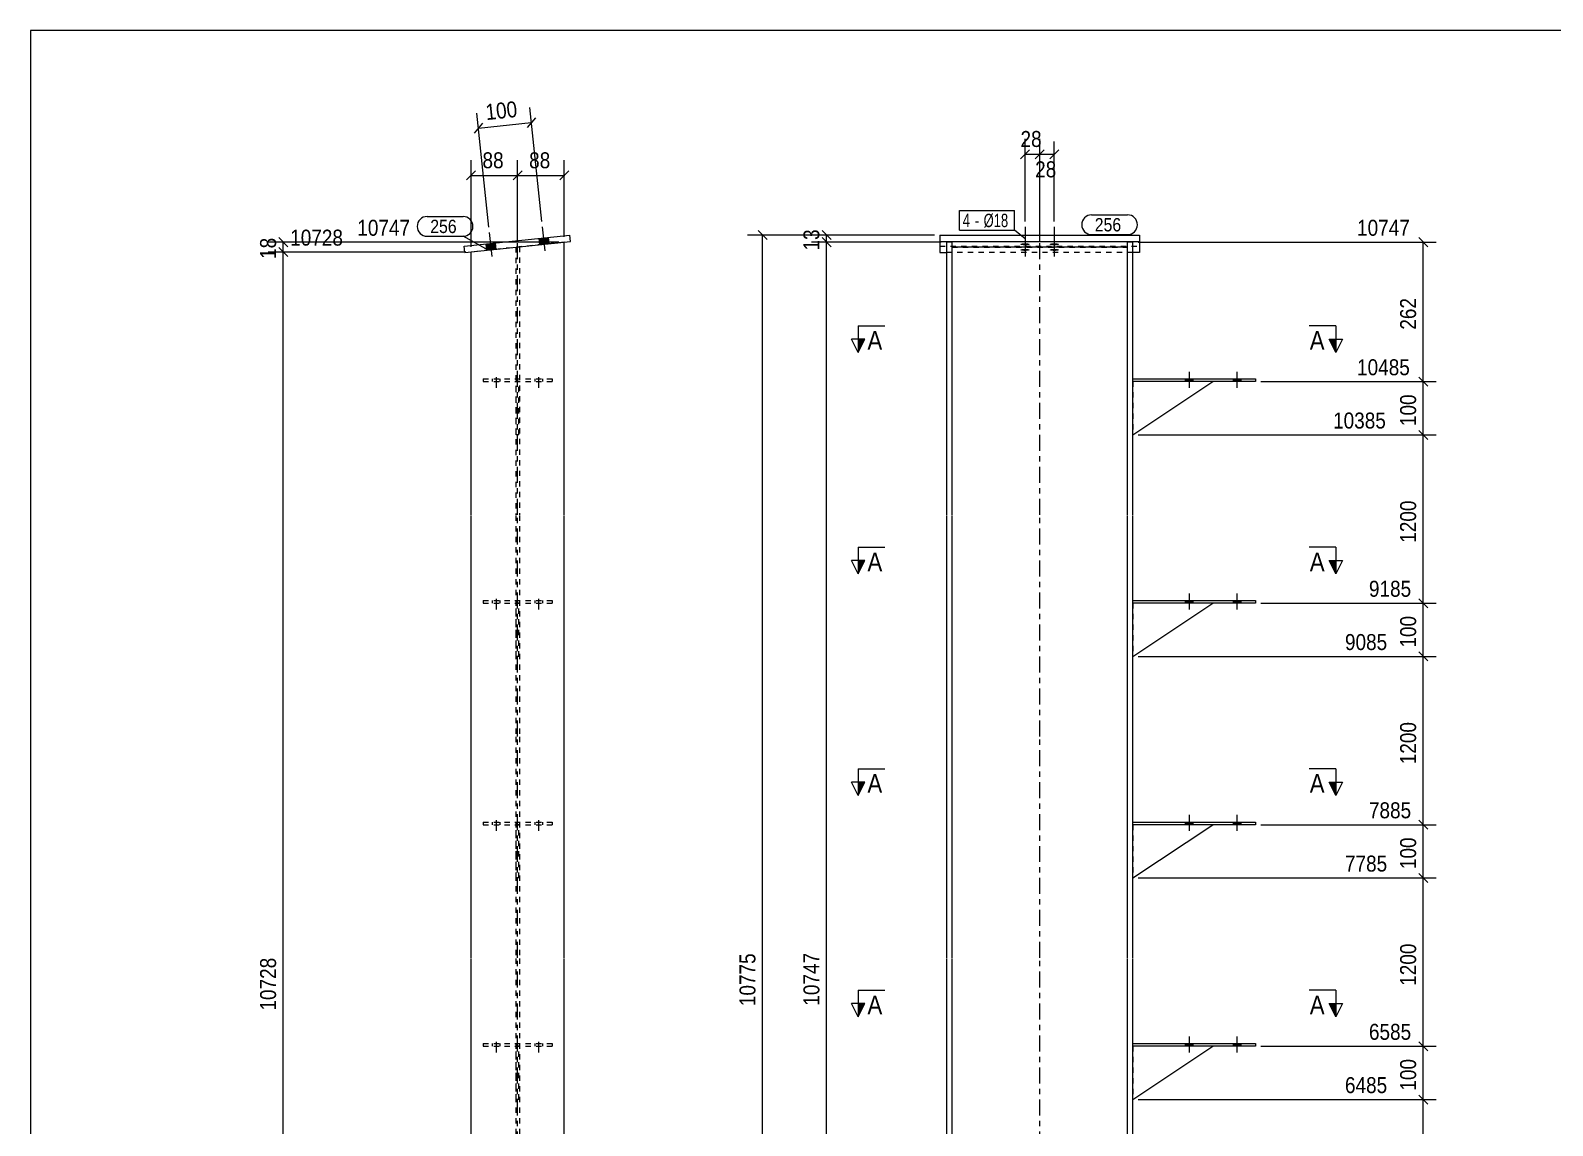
# Model space of a CAD drawing. Header units: millimetres. Extents: x 2 to 579, y 1 to 405.
# Drawn here: x 5 to 290.7, y 199.4 to 405 of the extents above; entities that cross this region are included whole.
import ezdxf

# ---------------------------------------------------------------- set-up
doc = ezdxf.new("R2010")
doc.units = ezdxf.units.MM
for name, pattern in [('XKITLINE00', [0]), ('XKITLINE01', [4, 1, -1, 1, -1]), ('XKITLINE02', [4, 2, -2]), ('XKITLINE03', [6, 3, -1, 1, -1])]:
    doc.linetypes.add(name, pattern=pattern)
for name, color, linetype, lineweight in [('Bolt', 3, 'Continuous', 0), ('BoltMark', 7, 'Continuous', 0), ('Dimensions', 7, 'Continuous', 0), ('DrawingSheet', 5, 'Continuous', 0), ('Part', 2, 'Continuous', 0), ('PartMark', 7, 'Continuous', 0), ('Section', 6, 'Continuous', 0)]:
    doc.layers.add(name, color=color, linetype=linetype, lineweight=lineweight)
doc.styles.add('ARIAL', font='ARIAL.TTF')
doc.styles.add('ARIAL_NARROW', font='ARIALN.TTF')

# ---------------------------------------------------------------- blocks, each defined once
blk = doc.blocks.new('*A2')
at = {"layer": 'Bolt'}
for points in [[(191.72, 365.04), (191.77, 365.04), (191.81, 365.04), (191.85, 365.04), (191.9, 365.04), (191.94, 365.03), (191.98, 365.03), (192.02, 365.03), (192.06, 365.02), (192.1, 365.02), (192.14, 365.02), (192.18, 365.01), (192.21, 365.01), (192.25, 365), (192.28, 364.99), (192.31, 364.99), (192.34, 364.98), (192.37, 364.98), (192.4, 364.97), (192.43, 364.96), (192.45, 364.95), (192.47, 364.95), (192.49, 364.94), (192.51, 364.93), (192.53, 364.92), (192.54, 364.91), (192.55, 364.9), (192.56, 364.9), (192.57, 364.89), (192.57, 364.88), (192.58, 364.87), (192.58, 364.86), (192.58, 364.85), (192.57, 364.84), (192.57, 364.83), (192.56, 364.82), (192.55, 364.82), (192.54, 364.81), (192.53, 364.8), (192.51, 364.79), (192.49, 364.78), (192.47, 364.77), (192.45, 364.77), (192.43, 364.76), (192.4, 364.75), (192.37, 364.74), (192.34, 364.74), (192.31, 364.73), (192.28, 364.73), (192.25, 364.72), (192.21, 364.71), (192.18, 364.71), (192.14, 364.7), (192.1, 364.7), (192.06, 364.7), (192.02, 364.69), (191.98, 364.69), (191.94, 364.69), (191.9, 364.68), (191.85, 364.68), (191.81, 364.68), (191.77, 364.68), (191.72, 364.68), (191.68, 364.68), (191.63, 364.68), (191.59, 364.68), (191.55, 364.68), (191.5, 364.68), (191.46, 364.68), (191.42, 364.69), (191.37, 364.69), (191.33, 364.69), (191.29, 364.7), (191.25, 364.7), (191.22, 364.7), (191.18, 364.71), (191.14, 364.71), (191.11, 364.72), (191.07, 364.73), (191.04, 364.73), (191.01, 364.74), (190.98, 364.74), (190.96, 364.75), (190.93, 364.76), (190.91, 364.77), (190.88, 364.77), (190.86, 364.78), (190.85, 364.79), (190.83, 364.8), (190.82, 364.81), (190.8, 364.82), (190.8, 364.82), (190.79, 364.83), (190.78, 364.84), (190.78, 364.85), (190.78, 364.86), (190.78, 364.87), (190.78, 364.88), (190.79, 364.89), (190.8, 364.9), (190.8, 364.9), (190.82, 364.91), (190.83, 364.92), (190.85, 364.93), (190.86, 364.94), (190.88, 364.95), (190.91, 364.95), (190.93, 364.96), (190.96, 364.97), (190.98, 364.98), (191.01, 364.98), (191.04, 364.99), (191.07, 364.99), (191.11, 365), (191.14, 365.01), (191.18, 365.01), (191.22, 365.02), (191.25, 365.02), (191.29, 365.02), (191.33, 365.03), (191.37, 365.03), (191.42, 365.03), (191.46, 365.04), (191.5, 365.04), (191.55, 365.04), (191.59, 365.04), (191.63, 365.04), (191.68, 365.04)], [(191.72, 364), (191.77, 364), (191.81, 363.99), (191.85, 363.99), (191.9, 363.99), (191.94, 363.99), (191.98, 363.99), (192.02, 363.98), (192.06, 363.98), (192.1, 363.97), (192.14, 363.97), (192.18, 363.97), (192.21, 363.96), (192.25, 363.95), (192.28, 363.95), (192.31, 363.94), (192.34, 363.94), (192.37, 363.93), (192.4, 363.92), (192.43, 363.91), (192.45, 363.91), (192.47, 363.9), (192.49, 363.89), (192.51, 363.88), (192.53, 363.87), (192.54, 363.87), (192.55, 363.86), (192.56, 363.85), (192.57, 363.84), (192.57, 363.83), (192.58, 363.82), (192.58, 363.81), (192.58, 363.8), (192.57, 363.79), (192.57, 363.78), (192.56, 363.78), (192.55, 363.77), (192.54, 363.76), (192.53, 363.75), (192.51, 363.74), (192.49, 363.73), (192.47, 363.72), (192.45, 363.72), (192.43, 363.71), (192.4, 363.7), (192.37, 363.69), (192.34, 363.69), (192.31, 363.68), (192.28, 363.67), (192.25, 363.67), (192.21, 363.66), (192.18, 363.66), (192.14, 363.65), (192.1, 363.65), (192.06, 363.64), (192.02, 363.64), (191.98, 363.64), (191.94, 363.63), (191.9, 363.63), (191.85, 363.63), (191.81, 363.63), (191.77, 363.63), (191.72, 363.63), (191.68, 363.63), (191.63, 363.63), (191.59, 363.63), (191.55, 363.63), (191.5, 363.63), (191.46, 363.63), (191.42, 363.63), (191.37, 363.64), (191.33, 363.64), (191.29, 363.64), (191.25, 363.65), (191.22, 363.65), (191.18, 363.66), (191.14, 363.66), (191.11, 363.67), (191.07, 363.67), (191.04, 363.68), (191.01, 363.69), (190.98, 363.69), (190.96, 363.7), (190.93, 363.71), (190.91, 363.72), (190.88, 363.72), (190.86, 363.73), (190.85, 363.74), (190.83, 363.75), (190.82, 363.76), (190.8, 363.77), (190.8, 363.78), (190.79, 363.78), (190.78, 363.79), (190.78, 363.8), (190.78, 363.81), (190.78, 363.82), (190.78, 363.83), (190.79, 363.84), (190.8, 363.85), (190.8, 363.86), (190.82, 363.87), (190.83, 363.87), (190.85, 363.88), (190.86, 363.89), (190.88, 363.9), (190.91, 363.91), (190.93, 363.91), (190.96, 363.92), (190.98, 363.93), (191.01, 363.94), (191.04, 363.94), (191.07, 363.95), (191.11, 363.95), (191.14, 363.96), (191.18, 363.97), (191.22, 363.97), (191.25, 363.97), (191.29, 363.98), (191.33, 363.98), (191.37, 363.99), (191.42, 363.99), (191.46, 363.99), (191.5, 363.99), (191.55, 363.99), (191.59, 364), (191.63, 364), (191.68, 364)], [(197.22, 365.04), (197.27, 365.04), (197.31, 365.04), (197.35, 365.04), (197.4, 365.04), (197.44, 365.03), (197.48, 365.03), (197.52, 365.03), (197.56, 365.02), (197.6, 365.02), (197.64, 365.02), (197.68, 365.01), (197.71, 365.01), (197.75, 365), (197.78, 364.99), (197.81, 364.99), (197.84, 364.98), (197.87, 364.98), (197.9, 364.97), (197.93, 364.96), (197.95, 364.95), (197.97, 364.95), (197.99, 364.94), (198.01, 364.93), (198.03, 364.92), (198.04, 364.91), (198.05, 364.9), (198.06, 364.9), (198.07, 364.89), (198.07, 364.88), (198.08, 364.87), (198.08, 364.86), (198.08, 364.85), (198.07, 364.84), (198.07, 364.83), (198.06, 364.82), (198.05, 364.82), (198.04, 364.81), (198.03, 364.8), (198.01, 364.79), (197.99, 364.78), (197.97, 364.77), (197.95, 364.77), (197.93, 364.76), (197.9, 364.75), (197.87, 364.74), (197.84, 364.74), (197.81, 364.73), (197.78, 364.73), (197.75, 364.72), (197.71, 364.71), (197.68, 364.71), (197.64, 364.7), (197.6, 364.7), (197.56, 364.7), (197.52, 364.69), (197.48, 364.69), (197.44, 364.69), (197.4, 364.68), (197.35, 364.68), (197.31, 364.68), (197.27, 364.68), (197.22, 364.68), (197.18, 364.68), (197.13, 364.68), (197.09, 364.68), (197.05, 364.68), (197, 364.68), (196.96, 364.68), (196.92, 364.69), (196.87, 364.69), (196.83, 364.69), (196.79, 364.7), (196.75, 364.7), (196.72, 364.7), (196.68, 364.71), (196.64, 364.71), (196.61, 364.72), (196.57, 364.73), (196.54, 364.73), (196.51, 364.74), (196.48, 364.74), (196.46, 364.75), (196.43, 364.76), (196.41, 364.77), (196.38, 364.77), (196.36, 364.78), (196.35, 364.79), (196.33, 364.8), (196.32, 364.81), (196.3, 364.82), (196.3, 364.82), (196.29, 364.83), (196.28, 364.84), (196.28, 364.85), (196.28, 364.86), (196.28, 364.87), (196.28, 364.88), (196.29, 364.89), (196.3, 364.9), (196.3, 364.9), (196.32, 364.91), (196.33, 364.92), (196.35, 364.93), (196.36, 364.94), (196.38, 364.95), (196.41, 364.95), (196.43, 364.96), (196.46, 364.97), (196.48, 364.98), (196.51, 364.98), (196.54, 364.99), (196.57, 364.99), (196.61, 365), (196.64, 365.01), (196.68, 365.01), (196.72, 365.02), (196.75, 365.02), (196.79, 365.02), (196.83, 365.03), (196.87, 365.03), (196.92, 365.03), (196.96, 365.04), (197, 365.04), (197.05, 365.04), (197.09, 365.04), (197.13, 365.04), (197.18, 365.04)], [(197.22, 364), (197.27, 364), (197.31, 363.99), (197.35, 363.99), (197.4, 363.99), (197.44, 363.99), (197.48, 363.99), (197.52, 363.98), (197.56, 363.98), (197.6, 363.97), (197.64, 363.97), (197.68, 363.97), (197.71, 363.96), (197.75, 363.95), (197.78, 363.95), (197.81, 363.94), (197.84, 363.94), (197.87, 363.93), (197.9, 363.92), (197.93, 363.91), (197.95, 363.91), (197.97, 363.9), (197.99, 363.89), (198.01, 363.88), (198.03, 363.87), (198.04, 363.87), (198.05, 363.86), (198.06, 363.85), (198.07, 363.84), (198.07, 363.83), (198.08, 363.82), (198.08, 363.81), (198.08, 363.8), (198.07, 363.79), (198.07, 363.78), (198.06, 363.78), (198.05, 363.77), (198.04, 363.76), (198.03, 363.75), (198.01, 363.74), (197.99, 363.73), (197.97, 363.72), (197.95, 363.72), (197.93, 363.71), (197.9, 363.7), (197.87, 363.69), (197.84, 363.69), (197.81, 363.68), (197.78, 363.67), (197.75, 363.67), (197.71, 363.66), (197.68, 363.66), (197.64, 363.65), (197.6, 363.65), (197.56, 363.64), (197.52, 363.64), (197.48, 363.64), (197.44, 363.63), (197.4, 363.63), (197.35, 363.63), (197.31, 363.63), (197.27, 363.63), (197.22, 363.63), (197.18, 363.63), (197.13, 363.63), (197.09, 363.63), (197.05, 363.63), (197, 363.63), (196.96, 363.63), (196.92, 363.63), (196.87, 363.64), (196.83, 363.64), (196.79, 363.64), (196.75, 363.65), (196.72, 363.65), (196.68, 363.66), (196.64, 363.66), (196.61, 363.67), (196.57, 363.67), (196.54, 363.68), (196.51, 363.69), (196.48, 363.69), (196.46, 363.7), (196.43, 363.71), (196.41, 363.72), (196.38, 363.72), (196.36, 363.73), (196.35, 363.74), (196.33, 363.75), (196.32, 363.76), (196.3, 363.77), (196.3, 363.78), (196.29, 363.78), (196.28, 363.79), (196.28, 363.8), (196.28, 363.81), (196.28, 363.82), (196.28, 363.83), (196.29, 363.84), (196.3, 363.85), (196.3, 363.86), (196.32, 363.87), (196.33, 363.87), (196.35, 363.88), (196.36, 363.89), (196.38, 363.9), (196.41, 363.91), (196.43, 363.91), (196.46, 363.92), (196.48, 363.93), (196.51, 363.94), (196.54, 363.94), (196.57, 363.95), (196.61, 363.95), (196.64, 363.96), (196.68, 363.97), (196.72, 363.97), (196.75, 363.97), (196.79, 363.98), (196.83, 363.98), (196.87, 363.99), (196.92, 363.99), (196.96, 363.99), (197, 363.99), (197.05, 363.99), (197.09, 364), (197.13, 364), (197.18, 364)]]:
    blk.add_hatch(color=3, dxfattribs=at).paths.add_polyline_path(points, flags=17)
at = {"layer": 'Bolt', "color": 3, "linetype": 'XKITLINE00', "lineweight": 0}
for p, q in [((191.68, 368.12), (191.68, 363.64)), ((191.68, 367.07), (191.68, 362.59)), ((197.18, 368.12), (197.18, 363.64)), ((197.18, 367.07), (197.18, 362.59))]:
    blk.add_line(p, q, dxfattribs=at)
blk = doc.blocks.new('*A6')
at = {"layer": 'Bolt'}
for points in [[(223.23, 214.84), (223.23, 214.34), (221.83, 214.34), (221.83, 214.84)], [(223.23, 214.84), (223.23, 214.34), (221.83, 214.34), (221.83, 214.84)], [(232.23, 214.84), (232.23, 214.34), (230.83, 214.34), (230.83, 214.84)], [(232.23, 214.84), (232.23, 214.34), (230.83, 214.34), (230.83, 214.84)]]:
    blk.add_hatch(color=3, dxfattribs=at).paths.add_polyline_path(points, flags=17)
at = {"layer": 'Bolt', "color": 3, "linetype": 'XKITLINE00', "lineweight": 0}
for p, q in [((221.83, 214.34), (221.83, 214.84)), ((221.83, 214.34), (221.83, 214.84)), ((222.53, 213.18), (222.53, 216.18)), ((222.53, 213.18), (222.53, 216.18)), ((223.23, 214.34), (223.23, 214.84)), ((223.23, 214.34), (223.23, 214.84)), ((230.83, 214.34), (230.83, 214.84)), ((230.83, 214.34), (230.83, 214.84)), ((231.53, 213.18), (231.53, 216.18)), ((231.53, 213.18), (231.53, 216.18)), ((232.23, 214.34), (232.23, 214.84)), ((232.23, 214.34), (232.23, 214.84))]:
    blk.add_line(p, q, dxfattribs=at)
blk = doc.blocks.new('*A7')
at = {"layer": 'Bolt'}
for points in [[(223.23, 256.42), (223.23, 255.92), (221.83, 255.92), (221.83, 256.42)], [(223.23, 256.42), (223.23, 255.92), (221.83, 255.92), (221.83, 256.42)], [(232.23, 256.42), (232.23, 255.92), (230.83, 255.92), (230.83, 256.42)], [(232.23, 256.42), (232.23, 255.92), (230.83, 255.92), (230.83, 256.42)]]:
    blk.add_hatch(color=3, dxfattribs=at).paths.add_polyline_path(points, flags=17)
at = {"layer": 'Bolt', "color": 3, "linetype": 'XKITLINE00', "lineweight": 0}
for p, q in [((222.53, 254.76), (222.53, 257.76)), ((222.53, 254.76), (222.53, 257.76)), ((231.53, 254.76), (231.53, 257.76)), ((231.53, 254.76), (231.53, 257.76)), ((221.83, 255.92), (221.83, 256.42)), ((221.83, 255.92), (221.83, 256.42)), ((223.23, 255.92), (223.23, 256.42)), ((223.23, 255.92), (223.23, 256.42)), ((230.83, 255.92), (230.83, 256.42)), ((230.83, 255.92), (230.83, 256.42)), ((232.23, 255.92), (232.23, 256.42)), ((232.23, 255.92), (232.23, 256.42))]:
    blk.add_line(p, q, dxfattribs=at)
blk = doc.blocks.new('*A8')
at = {"layer": 'Bolt'}
for points in [[(223.23, 298), (223.23, 297.5), (221.83, 297.5), (221.83, 298)], [(223.23, 298), (223.23, 297.5), (221.83, 297.5), (221.83, 298)], [(232.23, 298), (232.23, 297.5), (230.83, 297.5), (230.83, 298)], [(232.23, 298), (232.23, 297.5), (230.83, 297.5), (230.83, 298)]]:
    blk.add_hatch(color=3, dxfattribs=at).paths.add_polyline_path(points, flags=17)
at = {"layer": 'Bolt', "color": 3, "linetype": 'XKITLINE00', "lineweight": 0}
for p, q in [((221.83, 297.5), (221.83, 298)), ((221.83, 297.5), (221.83, 298)), ((222.53, 296.34), (222.53, 299.34)), ((222.53, 296.34), (222.53, 299.34)), ((223.23, 297.5), (223.23, 298)), ((223.23, 297.5), (223.23, 298)), ((230.83, 297.5), (230.83, 298)), ((230.83, 297.5), (230.83, 298)), ((231.53, 296.34), (231.53, 299.34)), ((231.53, 296.34), (231.53, 299.34)), ((232.23, 297.5), (232.23, 298)), ((232.23, 297.5), (232.23, 298))]:
    blk.add_line(p, q, dxfattribs=at)
blk = doc.blocks.new('*A9')
at = {"layer": 'Bolt'}
for points in [[(223.23, 339.58), (223.23, 339.08), (221.83, 339.08), (221.83, 339.58)], [(223.23, 339.58), (223.23, 339.08), (221.83, 339.08), (221.83, 339.58)], [(232.23, 339.58), (232.23, 339.08), (230.83, 339.08), (230.83, 339.58)], [(232.23, 339.58), (232.23, 339.08), (230.83, 339.08), (230.83, 339.58)]]:
    blk.add_hatch(color=3, dxfattribs=at).paths.add_polyline_path(points, flags=17)
at = {"layer": 'Bolt', "color": 3, "linetype": 'XKITLINE00', "lineweight": 0}
for p, q in [((222.53, 337.92), (222.53, 340.92)), ((222.53, 337.92), (222.53, 340.92)), ((231.53, 337.92), (231.53, 340.92)), ((231.53, 337.92), (231.53, 340.92)), ((221.83, 339.08), (221.83, 339.58)), ((221.83, 339.08), (221.83, 339.58)), ((223.23, 339.08), (223.23, 339.58)), ((223.23, 339.08), (223.23, 339.58)), ((230.83, 339.08), (230.83, 339.58)), ((230.83, 339.08), (230.83, 339.58)), ((232.23, 339.08), (232.23, 339.58)), ((232.23, 339.08), (232.23, 339.58))]:
    blk.add_line(p, q, dxfattribs=at)
blk = doc.blocks.new('*A10')
at = {"layer": 'Part', "color": 7, "linetype": 'XKITLINE03', "lineweight": 0}
for p, q in [((194.43, 314.08), (194.43, 374.34)), ((194.43, 272.5), (194.43, 313.98)), ((194.43, 230.92), (194.43, 272.4)), ((194.43, 189.34), (194.43, 230.82))]:
    blk.add_line(p, q, dxfattribs=at)
at = {"layer": 'Part', "color": 2, "linetype": 'XKITLINE00', "lineweight": 0}
for p, q in [((178.03, 365.26), (176.93, 365.26)), ((176.93, 365.26), (176.93, 314.08)), ((178.03, 314.08), (178.03, 365.26)), ((178.03, 364.37), (210.83, 364.37)), ((211.93, 365.26), (210.83, 365.26)), ((210.83, 365.26), (210.83, 314.08)), ((211.93, 314.08), (211.93, 365.26)), ((176.93, 313.98), (176.93, 272.5)), ((178.03, 272.5), (178.03, 313.98)), ((210.83, 313.98), (210.83, 272.5)), ((211.93, 272.5), (211.93, 313.98)), ((176.93, 272.4), (176.93, 230.92)), ((178.03, 230.92), (178.03, 272.4)), ((210.83, 272.4), (210.83, 230.92)), ((211.93, 230.92), (211.93, 272.4)), ((176.93, 230.82), (176.93, 189.34)), ((178.03, 189.34), (178.03, 230.82)), ((210.83, 230.82), (210.83, 189.34)), ((211.93, 189.34), (211.93, 230.82))]:
    blk.add_line(p, q, dxfattribs=at)
at = {"layer": 'Part', "color": 7, "linetype": 'XKITLINE01', "lineweight": 0}
for p, q in [((176.93, 363.41), (178.03, 363.41)), ((178.03, 364.3), (210.83, 364.3)), ((210.83, 363.41), (211.93, 363.41))]:
    blk.add_line(p, q, dxfattribs=at)
blk = doc.blocks.new('*A11')
at = {"layer": 'Part', "color": 2, "linetype": 'XKITLINE00', "lineweight": 0}
for p, q in [((175.68, 366.58), (213.18, 366.58)), ((175.68, 366.58), (175.68, 363.29)), ((213.18, 366.58), (213.18, 363.29)), ((175.68, 365.38), (213.18, 365.38)), ((175.68, 363.29), (176.93, 363.29)), ((213.18, 363.29), (211.93, 363.29))]:
    blk.add_line(p, q, dxfattribs=at)
at = {"layer": 'Part', "color": 7, "linetype": 'XKITLINE01', "lineweight": 0}
for p, q in [((175.68, 364.48), (213.18, 364.48)), ((211.93, 363.29), (176.93, 363.29))]:
    blk.add_line(p, q, dxfattribs=at)
blk = doc.blocks.new('*A17')
at = {"layer": 'Part', "color": 2, "linetype": 'XKITLINE00', "lineweight": 0}
for p, q in [((211.93, 214.84), (234.93, 214.84)), ((234.93, 214.34), (211.93, 214.34)), ((234.93, 214.84), (234.93, 214.34))]:
    blk.add_line(p, q, dxfattribs=at)
at = {"layer": 'Part', "color": 7, "linetype": 'XKITLINE01', "lineweight": 0}
blk.add_line((211.93, 214.34), (211.93, 214.84), dxfattribs=at)
blk = doc.blocks.new('*A18')
at = {"layer": 'Part', "color": 2, "linetype": 'XKITLINE00', "lineweight": 0}
blk.add_line((211.93, 204.34), (226.93, 214.34), dxfattribs=at)
at = {"layer": 'Part', "color": 7, "linetype": 'XKITLINE01', "lineweight": 0}
for p, q in [((211.93, 214.34), (211.93, 204.34)), ((226.93, 214.34), (211.93, 214.34))]:
    blk.add_line(p, q, dxfattribs=at)
blk = doc.blocks.new('*A19')
at = {"layer": 'Part', "color": 2, "linetype": 'XKITLINE00', "lineweight": 0}
for p, q in [((211.93, 256.42), (234.93, 256.42)), ((234.93, 255.92), (211.93, 255.92)), ((234.93, 256.42), (234.93, 255.92))]:
    blk.add_line(p, q, dxfattribs=at)
at = {"layer": 'Part', "color": 7, "linetype": 'XKITLINE01', "lineweight": 0}
blk.add_line((211.93, 255.92), (211.93, 256.42), dxfattribs=at)
blk = doc.blocks.new('*A20')
at = {"layer": 'Part', "color": 2, "linetype": 'XKITLINE00', "lineweight": 0}
blk.add_line((211.93, 245.92), (226.93, 255.92), dxfattribs=at)
at = {"layer": 'Part', "color": 7, "linetype": 'XKITLINE01', "lineweight": 0}
for p, q in [((211.93, 255.92), (211.93, 245.92)), ((226.93, 255.92), (211.93, 255.92))]:
    blk.add_line(p, q, dxfattribs=at)
blk = doc.blocks.new('*A21')
at = {"layer": 'Part', "color": 2, "linetype": 'XKITLINE00', "lineweight": 0}
for p, q in [((211.93, 298), (234.93, 298)), ((234.93, 297.5), (211.93, 297.5)), ((234.93, 298), (234.93, 297.5))]:
    blk.add_line(p, q, dxfattribs=at)
at = {"layer": 'Part', "color": 7, "linetype": 'XKITLINE01', "lineweight": 0}
blk.add_line((211.93, 297.5), (211.93, 298), dxfattribs=at)
blk = doc.blocks.new('*A22')
at = {"layer": 'Part', "color": 2, "linetype": 'XKITLINE00', "lineweight": 0}
blk.add_line((211.93, 287.5), (226.93, 297.5), dxfattribs=at)
at = {"layer": 'Part', "color": 7, "linetype": 'XKITLINE01', "lineweight": 0}
for p, q in [((211.93, 297.5), (211.93, 287.5)), ((226.93, 297.5), (211.93, 297.5))]:
    blk.add_line(p, q, dxfattribs=at)
blk = doc.blocks.new('*A23')
at = {"layer": 'Part', "color": 2, "linetype": 'XKITLINE00', "lineweight": 0}
for p, q in [((211.93, 339.58), (234.93, 339.58)), ((234.93, 339.08), (211.93, 339.08)), ((234.93, 339.58), (234.93, 339.08))]:
    blk.add_line(p, q, dxfattribs=at)
at = {"layer": 'Part', "color": 7, "linetype": 'XKITLINE01', "lineweight": 0}
blk.add_line((211.93, 339.08), (211.93, 339.58), dxfattribs=at)
blk = doc.blocks.new('*A24')
at = {"layer": 'Part', "color": 2, "linetype": 'XKITLINE00', "lineweight": 0}
blk.add_line((211.93, 329.08), (226.93, 339.08), dxfattribs=at)
at = {"layer": 'Part', "color": 7, "linetype": 'XKITLINE01', "lineweight": 0}
for p, q in [((211.93, 339.08), (211.93, 329.08)), ((226.93, 339.08), (211.93, 339.08))]:
    blk.add_line(p, q, dxfattribs=at)
blk = doc.blocks.new('*A25')
at = {"layer": 'Bolt'}
for points in [[(102.19, 366.15), (102.32, 364.95), (100.53, 364.77), (100.4, 365.96)], [(102.19, 366.15), (102.32, 364.95), (100.53, 364.77), (100.4, 365.96)], [(92.25, 365.1), (92.37, 363.91), (90.58, 363.72), (90.46, 364.91)], [(92.25, 365.1), (92.37, 363.91), (90.58, 363.72), (90.46, 364.91)]]:
    blk.add_hatch(color=3, dxfattribs=at).paths.add_polyline_path(points, flags=17)
at = {"layer": 'Bolt', "color": 3, "linetype": 'XKITLINE00', "lineweight": 0}
for p, q in [((91.13, 367.07), (91.61, 362.59)), ((91.13, 367.07), (91.61, 362.59)), ((100.4, 365.96), (100.53, 364.77)), ((100.4, 365.96), (100.53, 364.77)), ((101.08, 368.12), (101.55, 363.64)), ((101.08, 368.12), (101.55, 363.64)), ((102.19, 366.15), (102.32, 364.95)), ((102.19, 366.15), (102.32, 364.95)), ((90.46, 364.91), (90.58, 363.72)), ((90.46, 364.91), (90.58, 363.72)), ((92.25, 365.1), (92.37, 363.91)), ((92.25, 365.1), (92.37, 363.91))]:
    blk.add_line(p, q, dxfattribs=at)
blk = doc.blocks.new('*A29')
at = {"layer": 'Bolt', "color": 3, "linetype": 'XKITLINE02', "lineweight": 0}
for p, q in [((91.75, 214.34), (91.75, 214.84)), ((91.75, 214.34), (91.75, 214.84)), ((92.45, 213.18), (92.45, 216.18)), ((92.45, 213.18), (92.45, 216.18)), ((93.15, 214.34), (93.15, 214.84)), ((93.15, 214.34), (93.15, 214.84)), ((99.75, 214.34), (99.75, 214.84)), ((99.75, 214.34), (99.75, 214.84)), ((100.45, 213.18), (100.45, 216.18)), ((100.45, 213.18), (100.45, 216.18)), ((101.15, 214.34), (101.15, 214.84)), ((101.15, 214.34), (101.15, 214.84))]:
    blk.add_line(p, q, dxfattribs=at)
blk = doc.blocks.new('*A30')
at = {"layer": 'Bolt', "color": 3, "linetype": 'XKITLINE02', "lineweight": 0}
for p, q in [((92.45, 254.76), (92.45, 257.76)), ((92.45, 254.76), (92.45, 257.76)), ((100.45, 254.76), (100.45, 257.76)), ((100.45, 254.76), (100.45, 257.76)), ((91.75, 255.92), (91.75, 256.42)), ((91.75, 255.92), (91.75, 256.42)), ((93.15, 255.92), (93.15, 256.42)), ((93.15, 255.92), (93.15, 256.42)), ((99.75, 255.92), (99.75, 256.42)), ((99.75, 255.92), (99.75, 256.42)), ((101.15, 255.92), (101.15, 256.42)), ((101.15, 255.92), (101.15, 256.42))]:
    blk.add_line(p, q, dxfattribs=at)
blk = doc.blocks.new('*A31')
at = {"layer": 'Bolt', "color": 3, "linetype": 'XKITLINE02', "lineweight": 0}
for p, q in [((91.75, 297.5), (91.75, 298)), ((91.75, 297.5), (91.75, 298)), ((92.45, 296.34), (92.45, 299.34)), ((92.45, 296.34), (92.45, 299.34)), ((93.15, 297.5), (93.15, 298)), ((93.15, 297.5), (93.15, 298)), ((99.75, 297.5), (99.75, 298)), ((99.75, 297.5), (99.75, 298)), ((100.45, 296.34), (100.45, 299.34)), ((100.45, 296.34), (100.45, 299.34)), ((101.15, 297.5), (101.15, 298)), ((101.15, 297.5), (101.15, 298))]:
    blk.add_line(p, q, dxfattribs=at)
blk = doc.blocks.new('*A32')
at = {"layer": 'Bolt', "color": 3, "linetype": 'XKITLINE02', "lineweight": 0}
for p, q in [((92.45, 337.92), (92.45, 340.92)), ((92.45, 337.92), (92.45, 340.92)), ((100.45, 337.92), (100.45, 340.92)), ((100.45, 337.92), (100.45, 340.92)), ((91.75, 339.08), (91.75, 339.58)), ((91.75, 339.08), (91.75, 339.58)), ((93.15, 339.08), (93.15, 339.58)), ((93.15, 339.08), (93.15, 339.58)), ((99.75, 339.08), (99.75, 339.58)), ((99.75, 339.08), (99.75, 339.58)), ((101.15, 339.08), (101.15, 339.58)), ((101.15, 339.08), (101.15, 339.58))]:
    blk.add_line(p, q, dxfattribs=at)
blk = doc.blocks.new('*A33')
at = {"layer": 'Part', "color": 7, "linetype": 'XKITLINE03', "lineweight": 0}
for p, q in [((96.45, 314.08), (96.45, 374.34)), ((96.45, 272.5), (96.45, 313.98)), ((96.45, 230.92), (96.45, 272.4)), ((96.45, 189.34), (96.45, 230.82))]:
    blk.add_line(p, q, dxfattribs=at)
at = {"layer": 'Part', "color": 7, "linetype": 'XKITLINE01', "lineweight": 0}
for p, q in [((105.2, 365.26), (87.7, 363.41)), ((96.1, 364.3), (96.1, 314.08)), ((96.8, 364.37), (96.8, 314.08)), ((96.1, 313.98), (96.1, 272.5)), ((96.8, 313.98), (96.8, 272.5)), ((96.1, 272.4), (96.1, 230.92)), ((96.8, 272.4), (96.8, 230.92)), ((96.1, 230.82), (96.1, 189.34)), ((96.8, 230.82), (96.8, 189.34))]:
    blk.add_line(p, q, dxfattribs=at)
at = {"layer": 'Part', "color": 2, "linetype": 'XKITLINE00', "lineweight": 0}
for p, q in [((87.7, 314.08), (87.7, 363.41)), ((105.2, 314.08), (105.2, 365.26)), ((87.7, 272.5), (87.7, 313.98)), ((105.2, 272.5), (105.2, 313.98)), ((87.7, 230.92), (87.7, 272.4)), ((105.2, 230.92), (105.2, 272.4)), ((87.7, 189.34), (87.7, 230.82)), ((105.2, 189.34), (105.2, 230.82))]:
    blk.add_line(p, q, dxfattribs=at)
blk = doc.blocks.new('*A34')
at = {"layer": 'Part', "color": 2, "linetype": 'XKITLINE00', "lineweight": 0}
for p, q in [((86.38, 364.48), (106.27, 366.58)), ((106.39, 365.38), (106.27, 366.58)), ((86.51, 363.29), (86.38, 364.48)), ((86.51, 363.29), (106.39, 365.38))]:
    blk.add_line(p, q, dxfattribs=at)
blk = doc.blocks.new('*A40')
at = {"layer": 'Part', "color": 7, "linetype": 'XKITLINE01', "lineweight": 0}
for p, q in [((89.95, 214.84), (89.95, 214.34)), ((89.95, 214.84), (102.95, 214.84)), ((89.95, 214.34), (102.95, 214.34)), ((102.95, 214.84), (102.95, 214.34))]:
    blk.add_line(p, q, dxfattribs=at)
blk = doc.blocks.new('*A41')
at = {"layer": 'Part', "color": 7, "linetype": 'XKITLINE01', "lineweight": 0}
for p, q in [((96.7, 214.34), (96.2, 214.34)), ((96.2, 204.34), (96.2, 214.34)), ((96.2, 214.34), (96.7, 214.34)), ((96.7, 204.34), (96.7, 214.34)), ((96.7, 204.34), (96.2, 204.34))]:
    blk.add_line(p, q, dxfattribs=at)
blk = doc.blocks.new('*A42')
at = {"layer": 'Part', "color": 7, "linetype": 'XKITLINE01', "lineweight": 0}
for p, q in [((89.95, 256.42), (89.95, 255.92)), ((89.95, 256.42), (102.95, 256.42)), ((89.95, 255.92), (102.95, 255.92)), ((102.95, 256.42), (102.95, 255.92))]:
    blk.add_line(p, q, dxfattribs=at)
blk = doc.blocks.new('*A43')
at = {"layer": 'Part', "color": 7, "linetype": 'XKITLINE01', "lineweight": 0}
for p, q in [((96.7, 255.92), (96.2, 255.92)), ((96.2, 245.92), (96.2, 255.92)), ((96.2, 255.92), (96.7, 255.92)), ((96.7, 245.92), (96.7, 255.92)), ((96.7, 245.92), (96.2, 245.92))]:
    blk.add_line(p, q, dxfattribs=at)
blk = doc.blocks.new('*A44')
at = {"layer": 'Part', "color": 7, "linetype": 'XKITLINE01', "lineweight": 0}
for p, q in [((89.95, 298), (89.95, 297.5)), ((89.95, 298), (102.95, 298)), ((89.95, 297.5), (102.95, 297.5)), ((102.95, 298), (102.95, 297.5))]:
    blk.add_line(p, q, dxfattribs=at)
blk = doc.blocks.new('*A45')
at = {"layer": 'Part', "color": 7, "linetype": 'XKITLINE01', "lineweight": 0}
for p, q in [((96.7, 297.5), (96.2, 297.5)), ((96.2, 287.5), (96.2, 297.5)), ((96.2, 297.5), (96.7, 297.5)), ((96.7, 287.5), (96.7, 297.5)), ((96.7, 287.5), (96.2, 287.5))]:
    blk.add_line(p, q, dxfattribs=at)
blk = doc.blocks.new('*A46')
at = {"layer": 'Part', "color": 7, "linetype": 'XKITLINE01', "lineweight": 0}
for p, q in [((89.95, 339.58), (89.95, 339.08)), ((89.95, 339.58), (102.95, 339.58)), ((89.95, 339.08), (102.95, 339.08)), ((102.95, 339.58), (102.95, 339.08))]:
    blk.add_line(p, q, dxfattribs=at)
blk = doc.blocks.new('*A47')
at = {"layer": 'Part', "color": 7, "linetype": 'XKITLINE01', "lineweight": 0}
for p, q in [((96.7, 339.08), (96.2, 339.08)), ((96.2, 329.08), (96.2, 339.08)), ((96.2, 339.08), (96.7, 339.08)), ((96.7, 329.08), (96.7, 339.08)), ((96.7, 329.08), (96.2, 329.08))]:
    blk.add_line(p, q, dxfattribs=at)
blk = doc.blocks.new('*A52')
at = {"layer": 'DrawingSheet', "color": 5, "linetype": 'XKITLINE00', "lineweight": 0}
for p, q in [((579, 405), (5, 405)), ((5, 405), (5, 5))]:
    blk.add_line(p, q, dxfattribs=at)
blk = doc.blocks.new('*A60')
at = {"layer": 'Dimensions', "color": 7, "linetype": 'XKITLINE00', "lineweight": 0}
for p, q in [((174.68, 366.58), (139.58, 366.58)), ((141.58, 367.43), (143.28, 365.73)), ((142.43, 88.28), (142.43, 366.58))]:
    blk.add_line(p, q, dxfattribs=at)
at = {"layer": 'Dimensions', "color": 3}
blk.add_point((142.43, 366.58), dxfattribs=at)
at = {"layer": 'Dimensions', "color": 3, "style": 'ARIAL', "width": 0.85}
blk.add_text('10775', height=3, rotation=90.0002, dxfattribs=at).set_placement((141.08, 221.86))
blk = doc.blocks.new('*A62')
at = {"layer": 'Dimensions', "color": 7, "linetype": 'XKITLINE00', "lineweight": 0}
for p, q in [((212.93, 204.34), (268.83, 204.34)), ((265.58, 205.18), (267.28, 203.49)), ((266.43, 172.76), (266.43, 204.34)), ((235.93, 172.76), (268.83, 172.76)), ((265.58, 173.6), (267.28, 171.91))]:
    blk.add_line(p, q, dxfattribs=at)
at = {"layer": 'Dimensions', "color": 3}
for p in [(266.43, 204.34), (266.43, 172.76)]:
    blk.add_point(p, dxfattribs=at)
at = {"layer": 'Dimensions', "color": 3, "style": 'ARIAL', "width": 0.85}
blk.add_text('6485', height=3, dxfattribs=at).set_placement((251.73, 205.54))
blk.add_text('1200', height=3, rotation=90.0002, dxfattribs=at).set_placement((265.08, 184.1))
blk = doc.blocks.new('*A63')
at = {"layer": 'Dimensions', "color": 7, "linetype": 'XKITLINE00', "lineweight": 0}
for p, q in [((235.93, 214.34), (268.83, 214.34)), ((265.58, 215.18), (267.28, 213.49)), ((266.43, 204.34), (266.43, 214.34)), ((212.93, 204.34), (268.83, 204.34)), ((265.58, 205.18), (267.28, 203.49))]:
    blk.add_line(p, q, dxfattribs=at)
at = {"layer": 'Dimensions', "color": 3}
for p in [(266.43, 214.34), (266.43, 204.34)]:
    blk.add_point(p, dxfattribs=at)
at = {"layer": 'Dimensions', "color": 3, "style": 'ARIAL', "width": 0.85}
blk.add_text('6585', height=3, dxfattribs=at).set_placement((256.23, 215.54))
blk.add_text('100', height=3, rotation=90.0002, dxfattribs=at).set_placement((265.08, 206))
blk = doc.blocks.new('*A64')
at = {"layer": 'Dimensions', "color": 7, "linetype": 'XKITLINE00', "lineweight": 0}
for p, q in [((212.93, 245.92), (268.83, 245.92)), ((265.58, 246.76), (267.28, 245.07)), ((266.43, 214.34), (266.43, 245.92)), ((235.93, 214.34), (268.83, 214.34)), ((265.58, 215.18), (267.28, 213.49))]:
    blk.add_line(p, q, dxfattribs=at)
at = {"layer": 'Dimensions', "color": 3}
for p in [(266.43, 245.92), (266.43, 214.34)]:
    blk.add_point(p, dxfattribs=at)
at = {"layer": 'Dimensions', "color": 3, "style": 'ARIAL', "width": 0.85}
blk.add_text('7785', height=3, dxfattribs=at).set_placement((251.73, 247.12))
blk.add_text('1200', height=3, rotation=90.0002, dxfattribs=at).set_placement((265.08, 225.68))
blk = doc.blocks.new('*A65')
at = {"layer": 'Dimensions', "color": 7, "linetype": 'XKITLINE00', "lineweight": 0}
for p, q in [((235.93, 255.92), (268.83, 255.92)), ((265.58, 256.76), (267.28, 255.07)), ((266.43, 245.92), (266.43, 255.92)), ((212.93, 245.92), (268.83, 245.92)), ((265.58, 246.76), (267.28, 245.07))]:
    blk.add_line(p, q, dxfattribs=at)
at = {"layer": 'Dimensions', "color": 3}
for p in [(266.43, 255.92), (266.43, 245.92)]:
    blk.add_point(p, dxfattribs=at)
at = {"layer": 'Dimensions', "color": 3, "style": 'ARIAL', "width": 0.85}
blk.add_text('7885', height=3, dxfattribs=at).set_placement((256.23, 257.12))
blk.add_text('100', height=3, rotation=90.0002, dxfattribs=at).set_placement((265.08, 247.58))
blk = doc.blocks.new('*A66')
at = {"layer": 'Dimensions', "color": 7, "linetype": 'XKITLINE00', "lineweight": 0}
for p, q in [((212.93, 287.5), (268.83, 287.5)), ((265.58, 288.34), (267.28, 286.65)), ((266.43, 255.92), (266.43, 287.5)), ((235.93, 255.92), (268.83, 255.92)), ((265.58, 256.76), (267.28, 255.07))]:
    blk.add_line(p, q, dxfattribs=at)
at = {"layer": 'Dimensions', "color": 3}
for p in [(266.43, 287.5), (266.43, 255.92)]:
    blk.add_point(p, dxfattribs=at)
at = {"layer": 'Dimensions', "color": 3, "style": 'ARIAL', "width": 0.85}
blk.add_text('9085', height=3, dxfattribs=at).set_placement((251.73, 288.7))
blk.add_text('1200', height=3, rotation=90.0002, dxfattribs=at).set_placement((265.08, 267.26))
blk = doc.blocks.new('*A67')
at = {"layer": 'Dimensions', "color": 7, "linetype": 'XKITLINE00', "lineweight": 0}
for p, q in [((235.93, 297.5), (268.83, 297.5)), ((265.58, 298.34), (267.28, 296.65)), ((266.43, 287.5), (266.43, 297.5)), ((212.93, 287.5), (268.83, 287.5)), ((265.58, 288.34), (267.28, 286.65))]:
    blk.add_line(p, q, dxfattribs=at)
at = {"layer": 'Dimensions', "color": 3}
for p in [(266.43, 297.5), (266.43, 287.5)]:
    blk.add_point(p, dxfattribs=at)
at = {"layer": 'Dimensions', "color": 3, "style": 'ARIAL', "width": 0.85}
blk.add_text('9185', height=3, dxfattribs=at).set_placement((256.23, 298.7))
blk.add_text('100', height=3, rotation=90.0002, dxfattribs=at).set_placement((265.08, 289.16))
blk = doc.blocks.new('*A68')
at = {"layer": 'Dimensions', "color": 7, "linetype": 'XKITLINE00', "lineweight": 0}
for p, q in [((212.93, 329.08), (268.83, 329.08)), ((265.58, 329.92), (267.28, 328.23)), ((266.43, 297.5), (266.43, 329.08)), ((235.93, 297.5), (268.83, 297.5)), ((265.58, 298.34), (267.28, 296.65))]:
    blk.add_line(p, q, dxfattribs=at)
at = {"layer": 'Dimensions', "color": 3}
for p in [(266.43, 329.08), (266.43, 297.5)]:
    blk.add_point(p, dxfattribs=at)
at = {"layer": 'Dimensions', "color": 3, "style": 'ARIAL', "width": 0.85}
blk.add_text('10385', height=3, dxfattribs=at).set_placement((249.5, 330.28))
blk.add_text('1200', height=3, rotation=90.0002, dxfattribs=at).set_placement((265.08, 308.84))
blk = doc.blocks.new('*A69')
at = {"layer": 'Dimensions', "color": 7, "linetype": 'XKITLINE00', "lineweight": 0}
for p, q in [((235.93, 339.08), (268.83, 339.08)), ((265.58, 339.92), (267.28, 338.23)), ((266.43, 329.08), (266.43, 339.08)), ((212.93, 329.08), (268.83, 329.08)), ((265.58, 329.92), (267.28, 328.23))]:
    blk.add_line(p, q, dxfattribs=at)
at = {"layer": 'Dimensions', "color": 3}
for p in [(266.43, 339.08), (266.43, 329.08)]:
    blk.add_point(p, dxfattribs=at)
at = {"layer": 'Dimensions', "color": 3, "style": 'ARIAL', "width": 0.85}
blk.add_text('10485', height=3, dxfattribs=at).set_placement((254, 340.28))
blk.add_text('100', height=3, rotation=90.0002, dxfattribs=at).set_placement((265.08, 330.74))
blk = doc.blocks.new('*A70')
at = {"layer": 'Dimensions', "color": 7, "linetype": 'XKITLINE00', "lineweight": 0}
for p, q in [((265.58, 366.11), (267.28, 364.41)), ((212.93, 365.26), (268.83, 365.26)), ((266.43, 339.08), (266.43, 365.26)), ((235.93, 339.08), (268.83, 339.08)), ((265.58, 339.92), (267.28, 338.23))]:
    blk.add_line(p, q, dxfattribs=at)
at = {"layer": 'Dimensions', "color": 3}
for p in [(266.43, 365.26), (266.43, 339.08)]:
    blk.add_point(p, dxfattribs=at)
at = {"layer": 'Dimensions', "color": 3, "style": 'ARIAL', "width": 0.85}
blk.add_text('10747', height=3, dxfattribs=at).set_placement((254, 366.46))
blk.add_text('262', height=3, rotation=90.0002, dxfattribs=at).set_placement((265.08, 348.83))
blk = doc.blocks.new('*A73')
at = {"layer": 'Dimensions', "color": 7, "linetype": 'XKITLINE00', "lineweight": 0}
for p, q in [((191.68, 369.12), (191.68, 384.63)), ((194.43, 365.37), (194.43, 384.63)), ((192.53, 382.62), (190.83, 380.93)), ((191.68, 381.78), (194.43, 381.78)), ((195.28, 382.62), (193.58, 380.93))]:
    blk.add_line(p, q, dxfattribs=at)
at = {"layer": 'Dimensions', "color": 3}
for p in [(191.68, 381.78), (194.43, 381.78)]:
    blk.add_point(p, dxfattribs=at)
at = {"layer": 'Dimensions', "color": 3, "style": 'ARIAL', "width": 0.85}
blk.add_text('28', height=3, dxfattribs=at).set_placement((190.83, 383.13))
blk = doc.blocks.new('*A74')
at = {"layer": 'Dimensions', "color": 7, "linetype": 'XKITLINE00', "lineweight": 0}
for p, q in [((194.43, 365.37), (194.43, 384.18)), ((197.18, 369.12), (197.18, 384.18)), ((195.28, 382.62), (193.58, 380.93)), ((194.43, 381.78), (197.18, 381.78)), ((198.03, 382.62), (196.33, 380.93))]:
    blk.add_line(p, q, dxfattribs=at)
at = {"layer": 'Dimensions', "color": 3}
for p in [(194.43, 381.78), (197.18, 381.78)]:
    blk.add_point(p, dxfattribs=at)
at = {"layer": 'Dimensions', "color": 3, "style": 'ARIAL', "width": 0.85}
blk.add_text('28', height=3, dxfattribs=at).set_placement((193.58, 377.43))
blk = doc.blocks.new('*A75')
at = {"layer": 'BoltMark', "color": 7, "linetype": 'XKITLINE00', "lineweight": 0}
for p, q in [((179.38, 371.19), (189.68, 371.19)), ((179.38, 367.49), (179.38, 371.19)), ((189.68, 367.49), (189.68, 371.19)), ((179.38, 367.49), (189.68, 367.49)), ((191.68, 365.88), (189.68, 367.49))]:
    blk.add_line(p, q, dxfattribs=at)
at = {"layer": 'BoltMark', "color": 3, "style": 'ARIAL_NARROW', "width": 0.85}
for s, p in [('4', (179.98, 368.09)), ('-', (182.25, 368.09)), ('Ø18', (183.91, 368.09))]:
    blk.add_text(s, height=2.5, dxfattribs=at).set_placement(p)
blk = doc.blocks.new('*A77')
at = {"layer": 'PartMark', "color": 7, "linetype": 'XKITLINE00', "lineweight": 0}
for p, q in [((204.17, 370.38), (210.93, 370.38)), ((204.17, 366.68), (210.93, 366.68))]:
    blk.add_line(p, q, dxfattribs=at)
for centre, start, end in [((204.17, 368.53), 90, 270), ((210.93, 368.53), 270, 90)]:
    blk.add_arc(centre, 1.85, start, end, dxfattribs=at)
at = {"layer": 'PartMark', "color": 3, "style": 'ARIAL', "width": 0.85}
blk.add_text('256', height=2.5, dxfattribs=at).set_placement((204.77, 367.28))
blk = doc.blocks.new('*A81')
at = {"layer": 'Section'}
for points in [[(161.61, 222.34), (160.36, 219.84), (160.36, 222.34)], [(249.99, 222.34), (249.99, 219.84), (248.74, 222.34)]]:
    blk.add_hatch(color=3, dxfattribs=at).paths.add_polyline_path(points, flags=17)
at = {"layer": 'Section', "color": 1, "linetype": 'XKITLINE00', "lineweight": 0}
for p, q in [((160.36, 224.84), (165.36, 224.84)), ((160.36, 224.84), (160.36, 219.84)), ((249.99, 224.84), (244.99, 224.84)), ((249.99, 224.84), (249.99, 219.84))]:
    blk.add_line(p, q, dxfattribs=at)
at = {"layer": 'Section', "color": 3, "linetype": 'XKITLINE00', "lineweight": 0}
for p, q in [((160.36, 219.84), (159.11, 222.34)), ((161.61, 222.34), (159.11, 222.34)), ((160.36, 219.84), (161.61, 222.34)), ((248.74, 222.34), (251.24, 222.34)), ((249.99, 219.84), (248.74, 222.34)), ((251.24, 222.34), (249.99, 219.84))]:
    blk.add_line(p, q, dxfattribs=at)
at = {"layer": 'Section', "color": 7, "style": 'ARIAL', "width": 0.85}
for p in [(162.11, 220.34), (245.13, 220.34)]:
    blk.add_text('A', height=3.5, dxfattribs=at).set_placement(p)
blk = doc.blocks.new('*A82')
at = {"layer": 'Section'}
for points in [[(161.61, 305.5), (160.36, 303), (160.36, 305.5)], [(249.99, 305.5), (249.99, 303), (248.74, 305.5)]]:
    blk.add_hatch(color=3, dxfattribs=at).paths.add_polyline_path(points, flags=17)
at = {"layer": 'Section', "color": 1, "linetype": 'XKITLINE00', "lineweight": 0}
for p, q in [((160.36, 308), (165.36, 308)), ((160.36, 308), (160.36, 303)), ((249.99, 308), (244.99, 308)), ((249.99, 308), (249.99, 303))]:
    blk.add_line(p, q, dxfattribs=at)
at = {"layer": 'Section', "color": 3, "linetype": 'XKITLINE00', "lineweight": 0}
for p, q in [((160.36, 303), (159.11, 305.5)), ((161.61, 305.5), (159.11, 305.5)), ((160.36, 303), (161.61, 305.5)), ((248.74, 305.5), (251.24, 305.5)), ((249.99, 303), (248.74, 305.5)), ((251.24, 305.5), (249.99, 303))]:
    blk.add_line(p, q, dxfattribs=at)
at = {"layer": 'Section', "color": 7, "style": 'ARIAL', "width": 0.85}
for p in [(162.11, 303.5), (245.13, 303.5)]:
    blk.add_text('A', height=3.5, dxfattribs=at).set_placement(p)
blk = doc.blocks.new('*A85')
at = {"layer": 'Section'}
for points in [[(161.61, 347.08), (160.36, 344.58), (160.36, 347.08)], [(249.99, 347.08), (249.99, 344.58), (248.74, 347.08)]]:
    blk.add_hatch(color=3, dxfattribs=at).paths.add_polyline_path(points, flags=17)
at = {"layer": 'Section', "color": 1, "linetype": 'XKITLINE00', "lineweight": 0}
for p, q in [((160.36, 349.58), (165.36, 349.58)), ((160.36, 349.58), (160.36, 344.58)), ((249.99, 349.58), (244.99, 349.58)), ((249.99, 349.58), (249.99, 344.58))]:
    blk.add_line(p, q, dxfattribs=at)
at = {"layer": 'Section', "color": 3, "linetype": 'XKITLINE00', "lineweight": 0}
for p, q in [((160.36, 344.58), (159.11, 347.08)), ((161.61, 347.08), (159.11, 347.08)), ((160.36, 344.58), (161.61, 347.08)), ((248.74, 347.08), (251.24, 347.08)), ((249.99, 344.58), (248.74, 347.08)), ((251.24, 347.08), (249.99, 344.58))]:
    blk.add_line(p, q, dxfattribs=at)
at = {"layer": 'Section', "color": 7, "style": 'ARIAL', "width": 0.85}
for p in [(162.11, 345.08), (245.13, 345.08)]:
    blk.add_text('A', height=3.5, dxfattribs=at).set_placement(p)
blk = doc.blocks.new('*A86')
at = {"layer": 'Section'}
for points in [[(161.61, 263.92), (160.36, 261.42), (160.36, 263.92)], [(249.99, 263.92), (249.99, 261.42), (248.74, 263.92)]]:
    blk.add_hatch(color=3, dxfattribs=at).paths.add_polyline_path(points, flags=17)
at = {"layer": 'Section', "color": 1, "linetype": 'XKITLINE00', "lineweight": 0}
for p, q in [((160.36, 266.42), (165.36, 266.42)), ((160.36, 266.42), (160.36, 261.42)), ((249.99, 266.42), (244.99, 266.42)), ((249.99, 266.42), (249.99, 261.42))]:
    blk.add_line(p, q, dxfattribs=at)
at = {"layer": 'Section', "color": 3, "linetype": 'XKITLINE00', "lineweight": 0}
for p, q in [((160.36, 261.42), (159.11, 263.92)), ((161.61, 263.92), (159.11, 263.92)), ((160.36, 261.42), (161.61, 263.92)), ((248.74, 263.92), (251.24, 263.92)), ((249.99, 261.42), (248.74, 263.92)), ((251.24, 263.92), (249.99, 261.42))]:
    blk.add_line(p, q, dxfattribs=at)
at = {"layer": 'Section', "color": 7, "style": 'ARIAL', "width": 0.85}
for p in [(162.11, 261.92), (245.13, 261.92)]:
    blk.add_text('A', height=3.5, dxfattribs=at).set_placement(p)
blk = doc.blocks.new('*A88')
at = {"layer": 'Dimensions', "color": 7, "linetype": 'XKITLINE00', "lineweight": 0}
for p, q in [((153.58, 366.11), (155.28, 364.41)), ((175.93, 365.26), (151.58, 365.26)), ((154.43, 89.78), (154.43, 365.26))]:
    blk.add_line(p, q, dxfattribs=at)
at = {"layer": 'Dimensions', "color": 3}
blk.add_point((154.43, 365.26), dxfattribs=at)
at = {"layer": 'Dimensions', "color": 3, "style": 'ARIAL', "width": 0.85}
blk.add_text('10747', height=3, rotation=90.0002, dxfattribs=at).set_placement((153.08, 221.95))
blk = doc.blocks.new('*A89')
at = {"layer": 'Dimensions', "color": 7, "linetype": 'XKITLINE00', "lineweight": 0}
for p, q in [((174.68, 366.58), (151.58, 366.58)), ((153.58, 367.43), (155.28, 365.73)), ((153.58, 366.11), (155.28, 364.41)), ((154.43, 365.26), (154.43, 366.58)), ((175.93, 365.26), (151.58, 365.26))]:
    blk.add_line(p, q, dxfattribs=at)
at = {"layer": 'Dimensions', "color": 3}
for p in [(154.43, 366.58), (154.43, 365.26)]:
    blk.add_point(p, dxfattribs=at)
at = {"layer": 'Dimensions', "color": 3, "style": 'ARIAL', "width": 0.85}
blk.add_text('13', height=3, rotation=90.0002, dxfattribs=at).set_placement((153.08, 363.69))
blk = doc.blocks.new('*A94')
at = {"layer": 'Dimensions', "color": 7, "linetype": 'XKITLINE00', "lineweight": 0}
for p, q in [((86.7, 363.41), (49.6, 363.41)), ((51.6, 364.26), (53.3, 362.56)), ((52.45, 89.78), (52.45, 363.41))]:
    blk.add_line(p, q, dxfattribs=at)
at = {"layer": 'Dimensions', "color": 3}
blk.add_point((52.45, 363.41), dxfattribs=at)
at = {"layer": 'Dimensions', "color": 3, "style": 'ARIAL', "width": 0.85}
blk.add_text('10728', height=3, dxfattribs=at).set_placement((53.75, 364.61))
blk.add_text('10728', height=3, rotation=90.0002, dxfattribs=at).set_placement((51.1, 221.03))
blk = doc.blocks.new('*A95')
at = {"layer": 'Dimensions', "color": 7, "linetype": 'XKITLINE00', "lineweight": 0}
for p, q in [((51.6, 366.11), (53.3, 364.41)), ((104.2, 365.26), (49.6, 365.26)), ((86.7, 363.41), (49.6, 363.41)), ((51.6, 364.26), (53.3, 362.56)), ((52.45, 363.41), (52.45, 365.26))]:
    blk.add_line(p, q, dxfattribs=at)
at = {"layer": 'Dimensions', "color": 3}
for p in [(52.45, 365.26), (52.45, 363.41)]:
    blk.add_point(p, dxfattribs=at)
at = {"layer": 'Dimensions', "color": 3, "style": 'ARIAL', "width": 0.85}
blk.add_text('10747', height=3, dxfattribs=at).set_placement((66.35, 366.46))
blk.add_text('18', height=3, rotation=90.0002, dxfattribs=at).set_placement((51.1, 362.11))
blk = doc.blocks.new('*A96')
at = {"layer": 'Dimensions', "color": 7, "linetype": 'XKITLINE00', "lineweight": 0}
for p, q in [((91.03, 368.06), (88.77, 389.47)), ((99.77, 388.62), (98.26, 386.76)), ((100.97, 369.11), (98.72, 390.52)), ((89.82, 387.57), (88.31, 385.71)), ((89.07, 386.64), (99.01, 387.69))]:
    blk.add_line(p, q, dxfattribs=at)
at = {"layer": 'Dimensions', "color": 3}
for p in [(89.07, 386.64), (99.01, 387.69)]:
    blk.add_point(p, dxfattribs=at)
at = {"layer": 'Dimensions', "color": 3, "style": 'ARIAL', "width": 0.85}
blk.add_text('100', height=3, rotation=6.0218, dxfattribs=at).set_placement((90.58, 388.16))
blk = doc.blocks.new('*A99')
at = {"layer": 'Dimensions', "color": 7, "linetype": 'XKITLINE00', "lineweight": 0}
for p, q in [((87.7, 364.41), (87.7, 380.63)), ((96.45, 365.34), (96.45, 380.63)), ((88.55, 378.62), (86.85, 376.93)), ((87.7, 377.78), (96.45, 377.78)), ((97.3, 378.62), (95.6, 376.93))]:
    blk.add_line(p, q, dxfattribs=at)
at = {"layer": 'Dimensions', "color": 3}
for p in [(87.7, 377.78), (96.45, 377.78)]:
    blk.add_point(p, dxfattribs=at)
at = {"layer": 'Dimensions', "color": 3, "style": 'ARIAL', "width": 0.85}
blk.add_text('88', height=3, dxfattribs=at).set_placement((89.85, 379.13))
blk = doc.blocks.new('*A100')
at = {"layer": 'Dimensions', "color": 7, "linetype": 'XKITLINE00', "lineweight": 0}
for p, q in [((96.45, 365.34), (96.45, 380.63)), ((105.2, 366.26), (105.2, 380.63)), ((97.3, 378.62), (95.6, 376.93)), ((96.45, 377.78), (105.2, 377.78)), ((106.05, 378.62), (104.35, 376.93))]:
    blk.add_line(p, q, dxfattribs=at)
at = {"layer": 'Dimensions', "color": 3}
for p in [(96.45, 377.78), (105.2, 377.78)]:
    blk.add_point(p, dxfattribs=at)
at = {"layer": 'Dimensions', "color": 3, "style": 'ARIAL', "width": 0.85}
blk.add_text('88', height=3, dxfattribs=at).set_placement((98.6, 379.13))
blk = doc.blocks.new('*A103')
at = {"layer": 'PartMark', "color": 7, "linetype": 'XKITLINE00', "lineweight": 0}
for p, q in [((79.44, 370.07), (86.2, 370.07)), ((79.44, 366.37), (86.2, 366.37)), ((90.45, 363.98), (86.2, 366.37))]:
    blk.add_line(p, q, dxfattribs=at)
for centre, start, end in [((79.44, 368.22), 90, 270), ((86.2, 368.22), 270, 90)]:
    blk.add_arc(centre, 1.85, start, end, dxfattribs=at)
at = {"layer": 'PartMark', "color": 3, "style": 'ARIAL', "width": 0.85}
blk.add_text('256', height=2.5, dxfattribs=at).set_placement((80.04, 366.97))

msp = doc.modelspace()

# ---------------------------------------------------------------- block references
at = {"lineweight": 0}
for name in ['*A52', '*A96', '*A73', '*A74', '*A99', '*A100', '*A95', '*A103', '*A75', '*A77', '*A70', '*A94', '*A34', '*A25', '*A60', '*A89', '*A88', '*A11', '*A2', '*A85', '*A69', '*A32', '*A9', '*A46', '*A47', '*A23', '*A24', '*A68', '*A82', '*A67', '*A44', '*A31', '*A45', '*A21', '*A22', '*A8', '*A66', '*A86', '*A65', '*A30', '*A7', '*A42', '*A43', '*A19', '*A20', '*A64', '*A81', '*A63', '*A40', '*A29', '*A41', '*A17', '*A18', '*A6', '*A62']:
    msp.add_blockref(name, (0, 0), dxfattribs=at)
at = {"layer": 'Part', "lineweight": 0}
for name in ['*A33', '*A10']:
    msp.add_blockref(name, (0, 0), dxfattribs=at)

doc.saveas('drawing.dxf')
